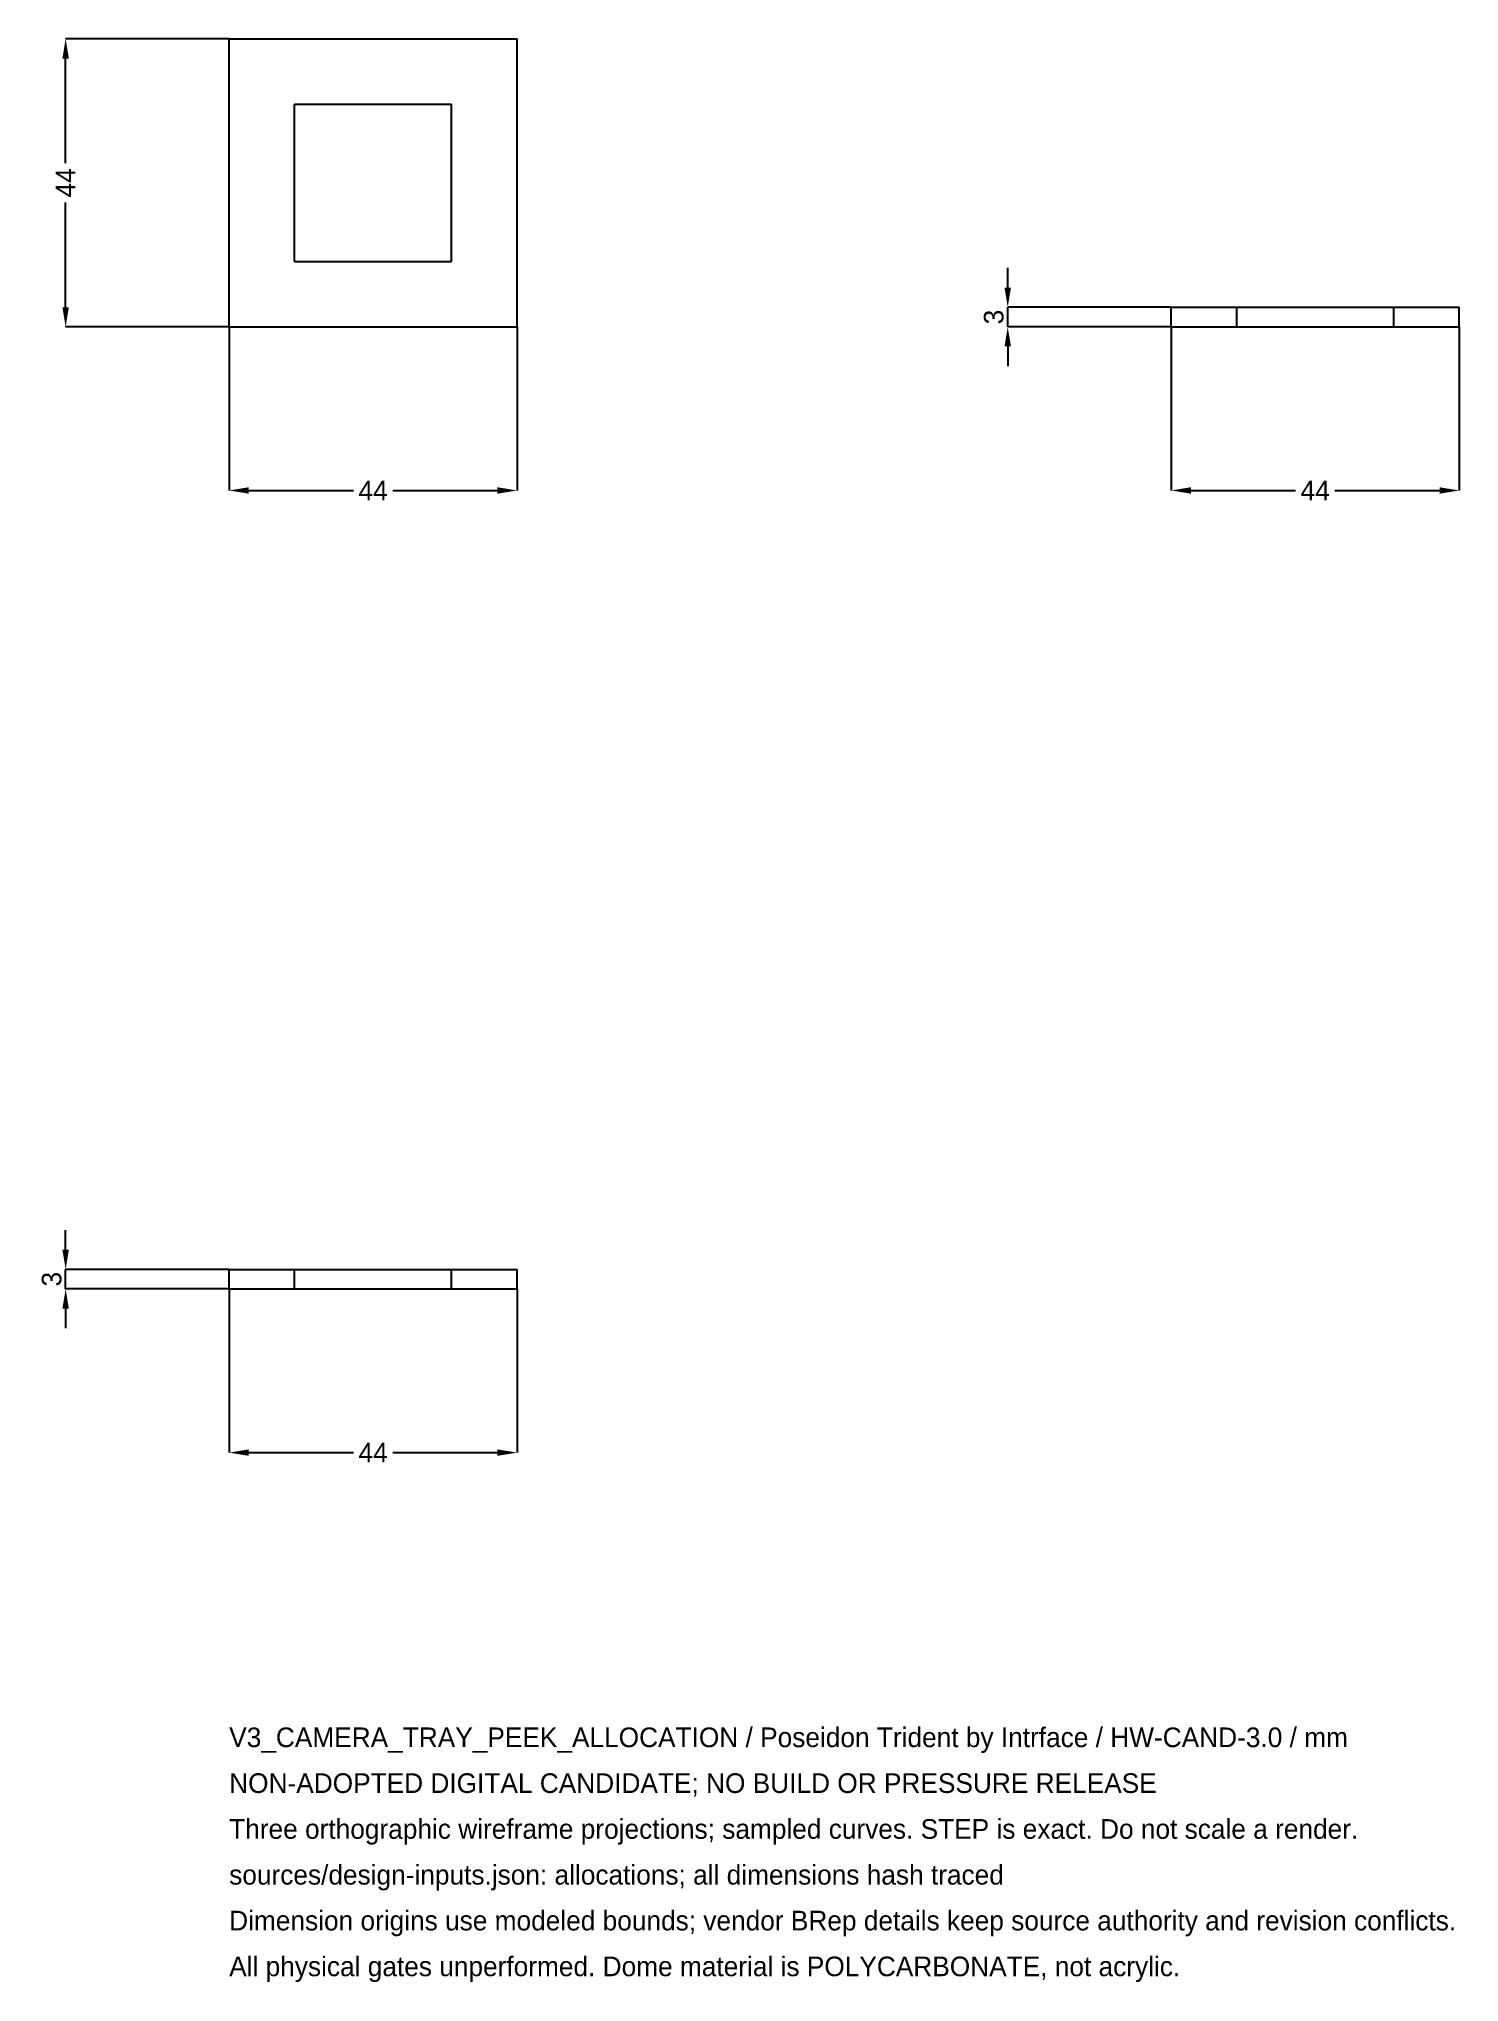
# Model space of a CAD drawing. Header units: millimetres. Extents: x -29 to 188, y -253 to 44.
import ezdxf

# ---------------------------------------------------------------- set-up
doc = ezdxf.new("R2010")
doc.units = ezdxf.units.MM
for name, color, linetype in [('DIMENSIONS', 7, 'Continuous'), ('NOTES', 7, 'Continuous'), ('XY_AFT', 7, 'Continuous'), ('XZ_SIDE', 7, 'Continuous'), ('YZ_SIDE', 7, 'Continuous')]:
    doc.layers.add(name, color=color, linetype=linetype)
doc.dimstyles.get("Standard").update_dxf_attribs({"dimtxt": 2.5, "dimasz": 2.5, "dimexe": 1.25, "dimexo": 0.625, "dimtad": 1, "dimcen": 2.5, "dimazin": 3, "dimtfac": 1, "dimtmove": 0, "dimatfit": 3})

# ---------------------------------------------------------------- blocks, each defined once
blk = doc.blocks.new('_CLOSEDFILLED')
at = {"color": 0, "linetype": 'BYBLOCK'}
blk.add_solid([(-1, 0.164), (0, 0), (-1, -0.164)], dxfattribs=at)
blk = doc.blocks.new('*D1')
for p, q in [((0, 0), (0, -25)), ((44, 0), (44, -25)), ((3, -25), (19, -25)), ((25, -25), (41, -25))]:
    blk.add_line(p, q)
at = {"layer": 'Defpoints'}
for p in [(0, 0), (44, 0), (0, -25)]:
    blk.add_point(p, dxfattribs=at)
at = {"layer": 'DIMENSIONS', "xscale": 3, "yscale": 3, "rotation": 180}
blk.add_blockref('_CLOSEDFILLED', (0, -25), dxfattribs=at)
at = {"layer": 'DIMENSIONS', "xscale": 3, "yscale": 3}
blk.add_blockref('_CLOSEDFILLED', (44, -25), dxfattribs=at)
at = {"layer": 'DIMENSIONS', "insert": (22, -25), "char_height": 3, "attachment_point": 5}
blk.add_mtext('44', dxfattribs=at)
blk = doc.blocks.new('*D2')
for p, q in [((0, 44), (-25, 44)), ((-25, 25), (-25, 41)), ((-25, 3), (-25, 19)), ((0, 0), (-25, 0))]:
    blk.add_line(p, q)
at = {"layer": 'Defpoints'}
for p in [(0, 44), (-25, 0), (0, 0)]:
    blk.add_point(p, dxfattribs=at)
at = {"layer": 'DIMENSIONS', "xscale": 3, "yscale": 3}
for p, rotation in [((-25, 44), 90), ((-25, 0), 270)]:
    blk.add_blockref('_CLOSEDFILLED', p, dxfattribs=dict(at, rotation=rotation))
at = {"layer": 'DIMENSIONS', "insert": (-25, 22), "char_height": 3, "attachment_point": 5, "rotation": 90}
blk.add_mtext('44', dxfattribs=at)
blk = doc.blocks.new('*D3')
for p, q in [((0, -147), (0, -172)), ((44, -147), (44, -172)), ((3, -172), (19, -172)), ((25, -172), (41, -172))]:
    blk.add_line(p, q)
at = {"layer": 'Defpoints'}
for p in [(0, -147), (44, -147), (0, -172)]:
    blk.add_point(p, dxfattribs=at)
at = {"layer": 'DIMENSIONS', "xscale": 3, "yscale": 3, "rotation": 180}
blk.add_blockref('_CLOSEDFILLED', (0, -172), dxfattribs=at)
at = {"layer": 'DIMENSIONS', "xscale": 3, "yscale": 3}
blk.add_blockref('_CLOSEDFILLED', (44, -172), dxfattribs=at)
at = {"layer": 'DIMENSIONS', "insert": (22, -172), "char_height": 3, "attachment_point": 5}
blk.add_mtext('44', dxfattribs=at)
blk = doc.blocks.new('*D4')
for p, q in [((-25, -141), (-25, -138)), ((0, -144), (-25, -144)), ((-25, -147), (-25, -144)), ((0, -147), (-25, -147)), ((-25, -150), (-25, -153))]:
    blk.add_line(p, q)
at = {"layer": 'Defpoints'}
for p in [(0, -144), (-25, -147), (0, -147)]:
    blk.add_point(p, dxfattribs=at)
at = {"layer": 'DIMENSIONS', "xscale": 3, "yscale": 3}
for p, rotation in [((-25, -144), 270), ((-25, -147), 90)]:
    blk.add_blockref('_CLOSEDFILLED', p, dxfattribs=dict(at, rotation=rotation))
at = {"layer": 'DIMENSIONS', "insert": (-27.125, -145.5), "char_height": 3, "attachment_point": 5, "rotation": 90}
blk.add_mtext('3', dxfattribs=at)
blk = doc.blocks.new('*D5')
for p, q in [((144, 0), (144, -25)), ((188, 0), (188, -25)), ((147, -25), (163, -25)), ((169, -25), (185, -25))]:
    blk.add_line(p, q)
at = {"layer": 'Defpoints'}
for p in [(144, 0), (188, 0), (144, -25)]:
    blk.add_point(p, dxfattribs=at)
at = {"layer": 'DIMENSIONS', "xscale": 3, "yscale": 3, "rotation": 180}
blk.add_blockref('_CLOSEDFILLED', (144, -25), dxfattribs=at)
at = {"layer": 'DIMENSIONS', "xscale": 3, "yscale": 3}
blk.add_blockref('_CLOSEDFILLED', (188, -25), dxfattribs=at)
at = {"layer": 'DIMENSIONS', "insert": (166, -25), "char_height": 3, "attachment_point": 5}
blk.add_mtext('44', dxfattribs=at)
blk = doc.blocks.new('*D6')
for p, q in [((119, 6), (119, 9)), ((144, 3), (119, 3)), ((119, 0), (119, 3)), ((144, 0), (119, 0)), ((119, -3), (119, -6))]:
    blk.add_line(p, q)
at = {"layer": 'Defpoints'}
for p in [(144, 3), (119, 0), (144, 0)]:
    blk.add_point(p, dxfattribs=at)
at = {"layer": 'DIMENSIONS', "xscale": 3, "yscale": 3}
for p, rotation in [((119, 3), 270), ((119, 0), 90)]:
    blk.add_blockref('_CLOSEDFILLED', p, dxfattribs=dict(at, rotation=rotation))
at = {"layer": 'DIMENSIONS', "insert": (116.875, 1.5), "char_height": 3, "attachment_point": 5, "rotation": 90}
blk.add_mtext('3', dxfattribs=at)

msp = doc.modelspace()

# ---------------------------------------------------------------- linework, layer by layer
at = {"layer": 'XY_AFT'}
for points in [[(0, 0), (0, 44)], [(0, 0), (0, 44)], [(0, 44), (44, 44)], [(0, 44), (44, 44)], [(44, 0), (44, 44)], [(44, 0), (44, 44)], [(10, 10), (10, 34)], [(10, 34), (34, 34)], [(10, 10), (10, 34)], [(10, 34), (34, 34)], [(34, 10), (34, 34)], [(34, 10), (34, 34)], [(10, 10), (34, 10)], [(10, 10), (34, 10)], [(0, 0), (44, 0)], [(0, 0), (44, 0)]]:
    msp.add_lwpolyline(points, dxfattribs=at)
at = {"layer": 'XZ_SIDE'}
for points in [[(0, -147), (0, -144)], [(0, -147), (0, -144)], [(0, -144), (44, -144)], [(0, -144), (44, -144)], [(10, -144), (34, -144)], [(10, -144), (34, -144)], [(10, -147), (10, -144)], [(10, -147), (10, -144)], [(34, -147), (34, -144)], [(34, -147), (34, -144)], [(44, -147), (44, -144)], [(44, -147), (44, -144)], [(0, -147), (44, -147)], [(0, -147), (44, -147)], [(10, -147), (34, -147)], [(10, -147), (34, -147)]]:
    msp.add_lwpolyline(points, dxfattribs=at)
at = {"layer": 'YZ_SIDE'}
for points in [[(144, 0), (144, 3)], [(144, 3), (188, 3)], [(144, 0), (144, 3)], [(144, 3), (188, 3)], [(154, 3), (178, 3)], [(154, 3), (178, 3)], [(154, 0), (154, 3)], [(154, 0), (154, 3)], [(178, 0), (178, 3)], [(178, 0), (178, 3)], [(188, 0), (188, 3)], [(188, 0), (188, 3)], [(144, 0), (188, 0)], [(144, 0), (188, 0)], [(154, 0), (178, 0)], [(154, 0), (178, 0)]]:
    msp.add_lwpolyline(points, dxfattribs=at)

# ---------------------------------------------------------------- texts
at = {"layer": 'NOTES'}
for s, p in [('V3_CAMERA_TRAY_PEEK_ALLOCATION / Poseidon Trident by Intrface / HW-CAND-3.0 / mm', (0, -217)), ('NON-ADOPTED DIGITAL CANDIDATE; NO BUILD OR PRESSURE RELEASE', (0, -224)), ('Three orthographic wireframe projections; sampled curves. STEP is exact. Do not scale a render.', (0, -231)), ('sources/design-inputs.json: allocations; all dimensions hash traced', (0, -238)), ('Dimension origins use modeled bounds; vendor BRep details keep source authority and revision conflicts.', (0, -245)), ('All physical gates unperformed. Dome material is POLYCARBONATE, not acrylic.', (0, -252))]:
    msp.add_text(s, height=3, dxfattribs=at).set_placement(p)

# ---------------------------------------------------------------- dimensions: what is measured, and where the dimension line sits
at = {"layer": 'DIMENSIONS'}
for base, p1, p2, picture, middle in [((-25, 0), (0, 0), (0, 44), '*D2', (-25, 22)), ((119, 0), (144, 0), (144, 3), '*D6', (116.875, 1.5)), ((-25, -147), (0, -147), (0, -144), '*D4', (-27.125, -145.5))]:
    dim = msp.add_linear_dim(base=base, p1=p1, p2=p2, angle=90, dimstyle='Standard', override={"dimtxt": 3, "dimasz": 3, "dimdec": 3}, dxfattribs=at)
    dim.commit()
    dim.dimension.update_dxf_attribs({"geometry": picture, "text_midpoint": middle})
for base, p1, p2, picture, middle in [((0, -25), (0, 0), (44, 0), '*D1', (22, -25)), ((144, -25), (144, 0), (188, 0), '*D5', (166, -25)), ((0, -172), (0, -147), (44, -147), '*D3', (22, -172))]:
    dim = msp.add_linear_dim(base=base, p1=p1, p2=p2, dimstyle='Standard', override={"dimtxt": 3, "dimasz": 3, "dimdec": 3}, dxfattribs=at)
    dim.commit()
    dim.dimension.update_dxf_attribs({"geometry": picture, "text_midpoint": middle})

doc.saveas('drawing.dxf')
